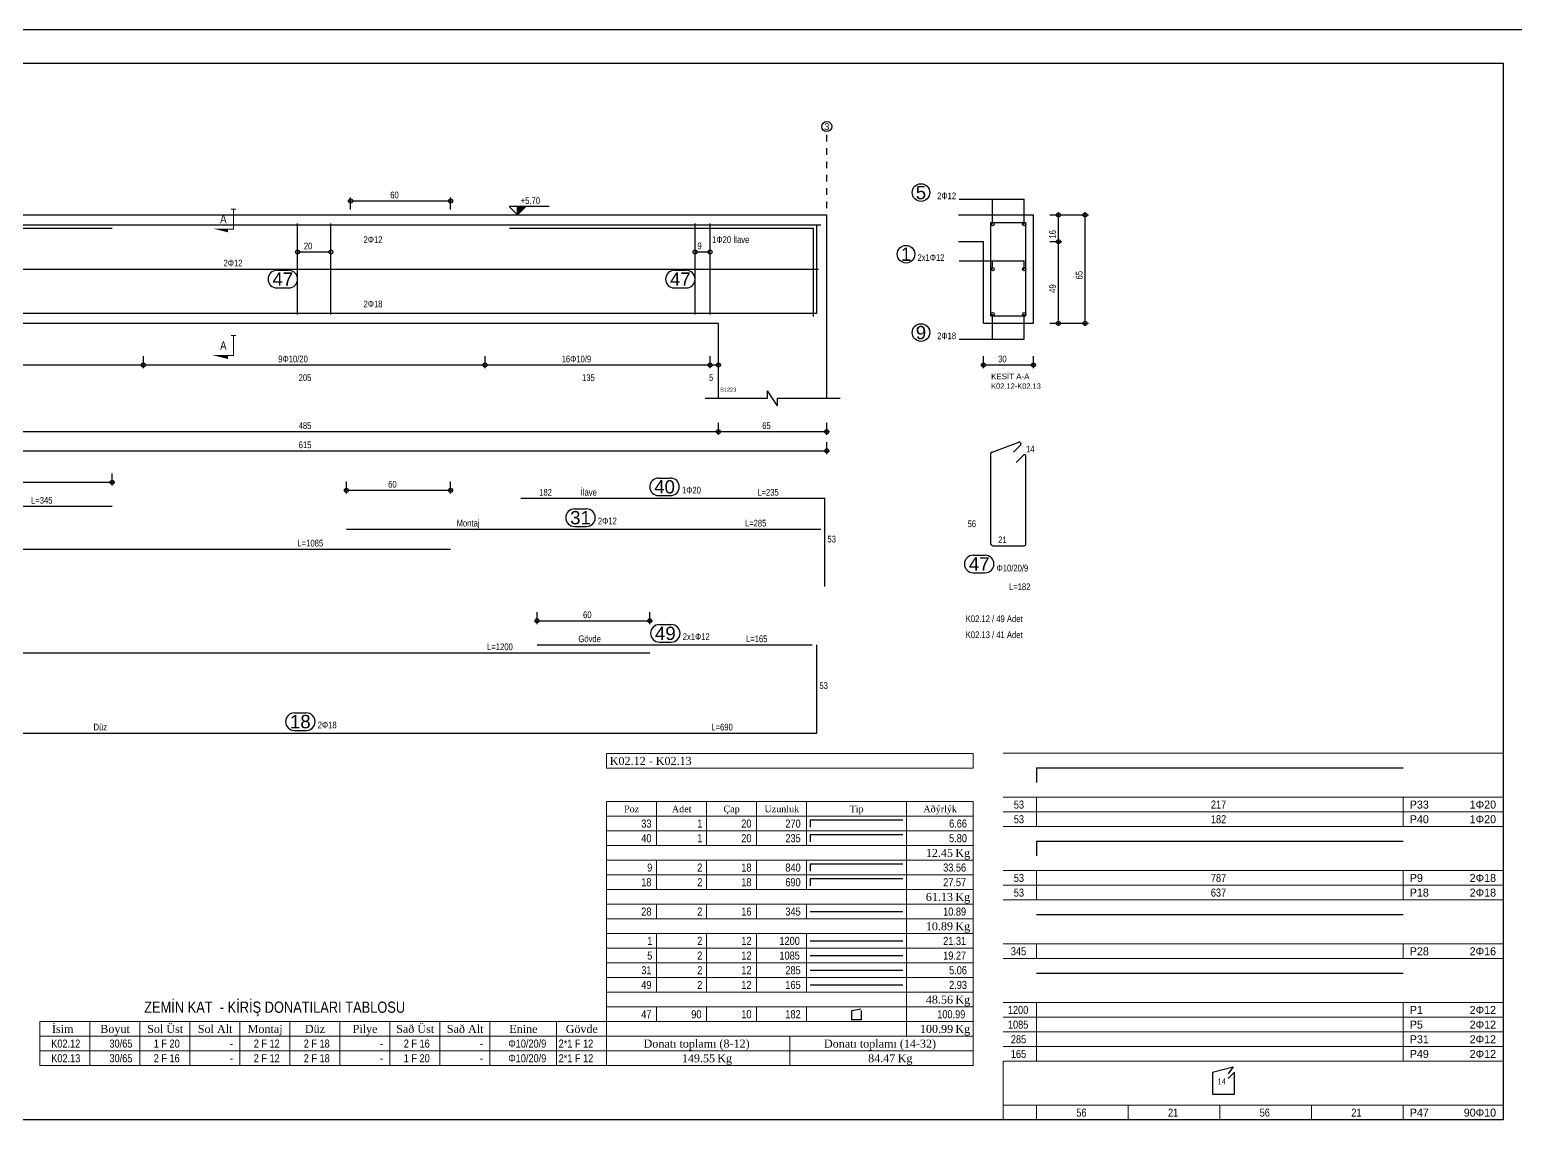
# Model space of a CAD drawing. Header units: metres. Extents: x 419734 to 420376, y 4564732 to 4565123.
# Drawn here: x 420020.98 to 420043.27, y 4564833.03 to 4564849.58 of the extents above; entities that cross this region are included whole.
import ezdxf
from ezdxf.enums import TextEntityAlignment as Align

# ---------------------------------------------------------------- set-up
doc = ezdxf.new("R2010")
doc.units = ezdxf.units.M
doc.linetypes.add('TRATTO-PUNTO', pattern=[1, 0.5, -0.25, 0, -0.25])
for name, color, linetype in [('Standart', 7, 'Continuous'), ('SW_ASSI', 7, 'TRATTO-PUNTO'), ('SW_DIM', 33, 'Continuous'), ('SW_MAGRONE', 2, 'Continuous'), ('SW_QUOTE', 1, 'Continuous'), ('SW_REINFORCEMENT', 7, 'Continuous'), ('SW_TESTI', 2, 'Continuous'), ('SW_Tondini', 1, 'Continuous'), ('SW_TXT_TESTI', 1, 'Continuous')]:
    doc.layers.add(name, color=color, linetype=linetype)
doc.styles.add('arial_1_18', font='arial.ttf', dxfattribs={"height": 0.2})
doc.styles.add('SWS', font='ARIALN.TTF')
doc.styles.add('symbol_1_18', font='symbol.ttf', dxfattribs={"height": 0.2})
doc.styles.add('times new roman_1_18', font='times.ttf', dxfattribs={"height": 0.2})

# ---------------------------------------------------------------- blocks, each defined once
blk = doc.blocks.new('*U1605')
at = {"layer": 'SW_QUOTE'}
blk.add_hatch(color=1, dxfattribs=at).paths.add_polyline_path([(0.25, 0.25), (0, 0.25), (0, 0)])
at = {"layer": 'SW_QUOTE', "color": 1}
for p, q in [((0.95, 0.25), (-0.25, 0.25)), ((-0.25, 0.25), (0, 0)), ((-0.25, 0), (0.25, 0)), ((0, 0), (0, 0.25)), ((0.25, 0.25), (0, 0))]:
    blk.add_line(p, q, dxfattribs=at)
at = {"layer": 'SW_QUOTE', "color": 2, "style": 'SWS'}
blk.add_attdef('QUOTA', (0.1, 0.33), '', height=0.2, dxfattribs=at)
blk = doc.blocks.new('*U1603')
at = {"layer": 'SW_QUOTE', "const_width": 0.0003}
blk.add_lwpolyline([(0, 0), (0, -0.006), (-0.00159, -0.006)], dxfattribs=at)
at = {"layer": 'SW_QUOTE', "const_width": 0.0003, "flags": 128}
blk.add_lwpolyline([(0.00075, 0), (-0.00075, 0)], dxfattribs=at)
at = {"layer": 'SW_QUOTE'}
blk.add_solid([(-0.00159, -0.00585), (-0.00159, -0.00701), (-0.00624, -0.00585)], dxfattribs=at)
at = {"layer": 'SW_TESTI', "style": 'SWS'}
for tag, p in [('RIF_DOC_SEC', (0.0055, -0.003)), ('RIF_DOC', (0.0025, -0.003))]:
    blk.add_attdef(tag, text='', height=0.002, rotation=90, dxfattribs=at).set_placement(p, align=Align.MIDDLE)
at = {"layer": 'SW_TESTI', "color": 3, "style": 'SWS'}
blk.add_attdef('SEZ', text='', height=0.0025, dxfattribs=at).set_placement((-0.003, -0.003), align=Align.MIDDLE)

msp = doc.modelspace()

# ---------------------------------------------------------------- linework, layer by layer
at = {"color": 0, "linetype": 'Continuous'}
msp.add_circle((420032.93818, 4564848.12616), 0.075, dxfattribs=at)
at = {"layer": 'Standart', "color": 2}
msp.add_lwpolyline([(420281.38267, 4564849.57907), (419805.78267, 4564849.57907), (419805.78267, 4564807.5324), (420281.38267, 4564807.5324)], dxfattribs=at)
msp.add_lwpolyline([(419995.13267, 4564849.07907), (420043.08267, 4564849.07907), (420043.08267, 4564833.22712), (419995.13267, 4564833.22712)], close=True, dxfattribs=at)
at = {"layer": 'Standart', "color": 1, "linetype": 'Continuous', "lineweight": 5}
for points in [[(420029.63381, 4564838.72235), (420035.13381, 4564838.72235)], [(420029.63381, 4564838.50235), (420029.63381, 4564838.72235)], [(420035.13381, 4564838.72235), (420035.13381, 4564838.50235)], [(420035.58267, 4564838.72712), (420043.08267, 4564838.72712)], [(420035.13381, 4564838.50235), (420029.63381, 4564838.50235)], [(420029.63381, 4564838.00235), (420029.63381, 4564834.04235)], [(420029.63381, 4564838.00235), (420035.13381, 4564838.00235)], [(420030.38381, 4564838.00235), (420030.38381, 4564837.34235)], [(420031.13381, 4564838.00235), (420031.13381, 4564837.34235)], [(420031.88381, 4564838.00235), (420031.88381, 4564837.34235)], [(420032.63381, 4564838.00235), (420032.63381, 4564837.34235)], [(420034.13381, 4564838.00235), (420034.13381, 4564834.48235)], [(420035.13381, 4564838.00235), (420035.13381, 4564834.04235)], [(420035.58267, 4564838.06712), (420043.08267, 4564838.06712)], [(420036.08267, 4564838.06712), (420036.08267, 4564837.62712)], [(420041.58267, 4564838.06712), (420041.58267, 4564837.62712)], [(420029.63381, 4564837.78235), (420035.13381, 4564837.78235)], [(420035.58267, 4564837.84712), (420043.08267, 4564837.84712)], [(420029.63381, 4564837.56235), (420035.13381, 4564837.56235)], [(420035.58267, 4564837.62712), (420043.08267, 4564837.62712)], [(420029.63381, 4564837.34235), (420035.13381, 4564837.34235)], [(420029.63381, 4564837.12235), (420035.13381, 4564837.12235)], [(420030.38381, 4564837.12235), (420030.38381, 4564836.68235)], [(420031.13381, 4564837.12235), (420031.13381, 4564836.68235)], [(420031.88381, 4564837.12235), (420031.88381, 4564836.68235)], [(420032.63381, 4564837.12235), (420032.63381, 4564836.68235)], [(420029.63381, 4564836.90235), (420035.13381, 4564836.90235)], [(420035.58267, 4564836.96712), (420043.08267, 4564836.96712)], [(420036.08267, 4564836.96712), (420036.08267, 4564836.52712)], [(420041.58267, 4564836.96712), (420041.58267, 4564836.52712)], [(420029.63381, 4564836.68235), (420035.13381, 4564836.68235)], [(420035.58267, 4564836.74712), (420043.08267, 4564836.74712)], [(420029.63381, 4564836.46235), (420035.13381, 4564836.46235)], [(420030.38381, 4564836.46235), (420030.38381, 4564836.24235)], [(420031.13381, 4564836.46235), (420031.13381, 4564836.24235)], [(420031.88381, 4564836.46235), (420031.88381, 4564836.24235)], [(420032.63381, 4564836.46235), (420032.63381, 4564836.24235)], [(420035.58267, 4564836.52712), (420043.08267, 4564836.52712)], [(420029.63381, 4564836.24235), (420035.13381, 4564836.24235)], [(420029.63381, 4564836.02235), (420035.13381, 4564836.02235)], [(420030.38381, 4564836.02235), (420030.38381, 4564835.14235)], [(420031.13381, 4564836.02235), (420031.13381, 4564835.14235)], [(420031.88381, 4564836.02235), (420031.88381, 4564835.14235)], [(420032.63381, 4564836.02235), (420032.63381, 4564835.14235)], [(420029.63381, 4564835.80235), (420035.13381, 4564835.80235)], [(420035.58267, 4564835.86712), (420043.08267, 4564835.86712)], [(420036.08267, 4564835.86712), (420036.08267, 4564835.64712)], [(420041.58267, 4564835.86712), (420041.58267, 4564835.64712)], [(420029.63381, 4564835.58235), (420035.13381, 4564835.58235)], [(420035.58267, 4564835.64712), (420043.08267, 4564835.64712)], [(420029.63381, 4564835.36235), (420035.13381, 4564835.36235)], [(420029.63381, 4564835.14235), (420035.13381, 4564835.14235)], [(420035.58267, 4564834.98712), (420043.08267, 4564834.98712)], [(420036.08267, 4564834.98712), (420036.08267, 4564834.10712)], [(420041.58267, 4564834.98712), (420041.58267, 4564834.10712)], [(420029.63381, 4564834.92235), (420035.13381, 4564834.92235)], [(420030.38381, 4564834.92235), (420030.38381, 4564834.70235)], [(420031.13381, 4564834.92235), (420031.13381, 4564834.70235)], [(420031.88381, 4564834.92235), (420031.88381, 4564834.70235)], [(420032.63381, 4564834.92235), (420032.63381, 4564834.70235)], [(420035.58267, 4564834.76712), (420043.08267, 4564834.76712)], [(420021.13381, 4564834.70235), (420021.13381, 4564834.04235)], [(420021.13381, 4564834.70235), (420035.13381, 4564834.70235)], [(420021.88381, 4564834.70235), (420021.88381, 4564834.04235)], [(420022.63381, 4564834.70235), (420022.63381, 4564834.04235)], [(420023.38381, 4564834.70235), (420023.38381, 4564834.04235)], [(420024.13381, 4564834.70235), (420024.13381, 4564834.04235)], [(420024.88381, 4564834.70235), (420024.88381, 4564834.04235)], [(420025.63381, 4564834.70235), (420025.63381, 4564834.04235)], [(420026.38381, 4564834.70235), (420026.38381, 4564834.04235)], [(420027.13381, 4564834.70235), (420027.13381, 4564834.04235)], [(420027.88381, 4564834.70235), (420027.88381, 4564834.04235)], [(420028.88381, 4564834.70235), (420028.88381, 4564834.04235)], [(420035.58267, 4564834.54712), (420043.08267, 4564834.54712)], [(420021.13381, 4564834.48235), (420035.13381, 4564834.48235)], [(420032.38381, 4564834.48235), (420032.38381, 4564834.04235)], [(420035.58267, 4564834.32712), (420043.08267, 4564834.32712)], [(420021.13381, 4564834.26235), (420035.13381, 4564834.26235)], [(420035.58267, 4564834.10712), (420035.58267, 4564833.22712)], [(420035.58267, 4564834.10712), (420043.08267, 4564834.10712)], [(420043.08267, 4564834.10712), (420043.08267, 4564833.22712)], [(420021.13381, 4564834.04235), (420035.13381, 4564834.04235)], [(420035.58267, 4564833.44712), (420043.08267, 4564833.44712)], [(420036.08267, 4564833.44712), (420036.08267, 4564833.22712)], [(420037.45767, 4564833.44712), (420037.45767, 4564833.22712)], [(420038.83267, 4564833.44712), (420038.83267, 4564833.22712)], [(420040.20767, 4564833.44712), (420040.20767, 4564833.22712)], [(420041.58267, 4564833.44712), (420041.58267, 4564833.22712)], [(420035.58267, 4564833.22712), (420043.08267, 4564833.22712)]]:
    msp.add_lwpolyline(points, dxfattribs=at)
at = {"layer": 'SW_ASSI', "ltscale": 0.2}
msp.add_lwpolyline([(420032.93818, 4564844.30116), (420032.93818, 4564848.05116)], dxfattribs=at)
at = {"layer": 'SW_DIM', "ltscale": 0.5}
for points in [[(420025.79651, 4564846.88116), (420025.79651, 4564847.06116)], [(420027.29651, 4564846.88116), (420027.29651, 4564847.06116)], [(420034.92627, 4564847.03866), (420035.90127, 4564847.03866)], [(420035.42627, 4564846.66366), (420035.42627, 4564847.03866)], [(420035.90127, 4564846.66366), (420035.90127, 4564847.03866)], [(420025.75651, 4564847.01116), (420027.33651, 4564847.01116)], [(420036.28377, 4564846.80116), (420036.86377, 4564846.80116)], [(420036.41377, 4564845.13616), (420036.41377, 4564846.84116)], [(420036.81377, 4564845.13616), (420036.81377, 4564846.84116)], [(420036.28377, 4564846.40116), (420036.46377, 4564846.40116)], [(420025.00068, 4564846.24616), (420025.50068, 4564846.24616)], [(420030.96318, 4564846.24616), (420031.18818, 4564846.24616)], [(420034.92627, 4564846.11366), (420035.90127, 4564846.11366)], [(420035.42627, 4564845.98866), (420035.42627, 4564846.11366)], [(420035.90127, 4564845.98866), (420035.90127, 4564846.11366)], [(420035.42627, 4564844.93866), (420035.42627, 4564845.31366)], [(420035.90127, 4564844.93866), (420035.90127, 4564845.31366)], [(420036.28377, 4564845.17616), (420036.86377, 4564845.17616)], [(420034.92627, 4564844.93866), (420035.90127, 4564844.93866)], [(420022.68818, 4564844.50116), (420022.68818, 4564844.68116)], [(420027.81318, 4564844.50116), (420027.81318, 4564844.68116)], [(420031.18818, 4564844.50116), (420031.18818, 4564844.68116)], [(420031.31318, 4564844.50116), (420031.31318, 4564844.68116)], [(420035.28877, 4564844.50116), (420035.28877, 4564844.68116)], [(420036.03877, 4564844.50116), (420036.03877, 4564844.68116)], [(420019.14818, 4564844.55116), (420031.35318, 4564844.55116)], [(420035.24877, 4564844.55116), (420036.07877, 4564844.55116)], [(420032.05068, 4564844.05116), (420032.05068, 4564844.16366)], [(420032.20068, 4564843.93866), (420032.05068, 4564844.16366)], [(420031.11318, 4564844.05116), (420032.05068, 4564844.05116)], [(420032.20068, 4564843.93866), (420032.20068, 4564844.05116)], [(420032.20068, 4564844.05116), (420033.13818, 4564844.05116)], [(420031.31318, 4564843.50116), (420031.31318, 4564843.68116)], [(420032.93818, 4564843.50116), (420032.93818, 4564843.68116)], [(420000.02318, 4564843.55116), (420032.97818, 4564843.55116)], [(420000.02318, 4564843.26316), (420032.97818, 4564843.26316)], [(420032.93818, 4564843.21316), (420032.93818, 4564843.39316)], [(420013.55443, 4564842.79116), (420022.25943, 4564842.79116)], [(420022.21943, 4564842.74116), (420022.21943, 4564842.92116)], [(420025.73401, 4564842.62116), (420025.73401, 4564842.80116)], [(420027.29651, 4564842.62116), (420027.29651, 4564842.80116)], [(420025.69401, 4564842.67116), (420027.33651, 4564842.67116)], [(420028.59218, 4564840.66366), (420028.59218, 4564840.84366)], [(420030.28418, 4564840.66366), (420030.28418, 4564840.84366)], [(420028.55218, 4564840.71366), (420030.32418, 4564840.71366)]]:
    msp.add_lwpolyline(points, dxfattribs=at)
for centre in [(420025.79651, 4564847.01116), (420027.29651, 4564847.01116), (420036.41377, 4564846.80116), (420036.81377, 4564846.80116), (420036.41377, 4564846.40116), (420025.00068, 4564846.24616), (420025.50068, 4564846.24616), (420030.96318, 4564846.24616), (420031.18818, 4564846.24616), (420036.41377, 4564845.17616), (420036.81377, 4564845.17616), (420022.68818, 4564844.55116), (420027.81318, 4564844.55116), (420031.18818, 4564844.55116), (420031.31318, 4564844.55116), (420035.28877, 4564844.55116), (420036.03877, 4564844.55116), (420031.31318, 4564843.55116), (420032.93818, 4564843.55116), (420032.93818, 4564843.26316), (420022.21943, 4564842.79116), (420025.73401, 4564842.67116), (420027.29651, 4564842.67116), (420028.59218, 4564840.71366), (420030.28418, 4564840.71366)]:
    msp.add_circle(centre, 0.03, dxfattribs=at)
at = {"layer": 'SW_MAGRONE'}
for points in [[(420000.06318, 4564846.80117), (420032.93818, 4564846.80117)], [(420032.93818, 4564844.05116), (420032.93818, 4564846.80117)], [(420034.91377, 4564846.80116), (420036.03877, 4564846.80116)], [(420036.03877, 4564845.17616), (420036.03877, 4564846.80116)], [(420034.91377, 4564846.40116), (420035.28877, 4564846.40116)], [(420035.28877, 4564845.17616), (420035.28877, 4564846.40116)], [(420019.18818, 4564845.17616), (420031.31318, 4564845.17616)], [(420031.31318, 4564844.05116), (420031.31318, 4564845.17616)], [(420035.28877, 4564845.17616), (420036.03877, 4564845.17616)]]:
    msp.add_lwpolyline(points, dxfattribs=at)
at = {"layer": 'SW_REINFORCEMENT', "color": 7, "ltscale": 0.05, "flags": 128}
for points in [[(420000.16318, 4564846.65116), (420032.85068, 4564846.65116)], [(420013.59443, 4564846.60116), (420022.21943, 4564846.60116)], [(420025.00068, 4564845.30616), (420025.00068, 4564846.67116)], [(420025.50068, 4564845.30616), (420025.50068, 4564846.67116)], [(420028.18193, 4564846.60116), (420032.73818, 4564846.60116)], [(420030.96318, 4564845.30616), (420030.96318, 4564846.67116)], [(420031.18818, 4564845.30616), (420031.18818, 4564846.67116)], [(420032.73818, 4564845.27616), (420032.73818, 4564846.60116)], [(420032.78818, 4564845.32616), (420032.78818, 4564846.65116)], [(420035.40127, 4564846.68866), (420035.92627, 4564846.68866)], [(420035.40127, 4564845.28866), (420035.40127, 4564846.68866)], [(420035.92627, 4564845.28866), (420035.92627, 4564846.68866)], [(420000.18818, 4564845.98866), (420032.81318, 4564845.98866)], [(420000.21318, 4564845.32616), (420032.78818, 4564845.32616)], [(420035.40127, 4564845.28866), (420035.92627, 4564845.28866)], [(420035.41805, 4564843.24477), (420035.81818, 4564843.39041)], [(420035.74065, 4564843.24413), (420035.84493, 4564843.34841)], [(420035.40127, 4564841.86416), (420035.40127, 4564843.22081)], [(420035.77778, 4564843.09017), (420035.88274, 4564843.19513)], [(420035.92627, 4564841.86416), (420035.92627, 4564843.1771)], [(420013.59443, 4564842.43116), (420022.21943, 4564842.43116)], [(420028.35193, 4564842.55116), (420032.90818, 4564842.55116)], [(420032.90818, 4564841.22616), (420032.90818, 4564842.55116)], [(420025.73401, 4564842.08845), (420032.85068, 4564842.08845)], [(420000.16318, 4564841.78871), (420027.29651, 4564841.78871)], [(420035.42677, 4564841.83866), (420035.90077, 4564841.83866)], [(420028.59218, 4564840.35366), (420032.71718, 4564840.35366)], [(420032.78818, 4564839.02932), (420032.78818, 4564840.35432)], [(420000.28418, 4564840.23366), (420030.28418, 4564840.23366)], [(420016.86318, 4564839.02932), (420032.78818, 4564839.02932)], [(420036.08267, 4564838.50712), (420036.08267, 4564838.28712)], [(420036.08267, 4564838.50712), (420041.58267, 4564838.50712)], [(420032.68881, 4564837.72735), (420032.68881, 4564837.61735)], [(420032.68881, 4564837.72735), (420034.07881, 4564837.72735)], [(420032.68881, 4564837.50735), (420032.68881, 4564837.39735)], [(420032.68881, 4564837.50735), (420034.07881, 4564837.50735)], [(420036.08267, 4564837.40712), (420036.08267, 4564837.18712)], [(420036.08267, 4564837.40712), (420041.58267, 4564837.40712)], [(420032.68881, 4564837.06735), (420032.68881, 4564836.95735)], [(420032.68881, 4564837.06735), (420034.07881, 4564837.06735)], [(420032.68881, 4564836.84735), (420032.68881, 4564836.73735)], [(420032.68881, 4564836.84735), (420034.07881, 4564836.84735)], [(420032.68881, 4564836.35235), (420034.07881, 4564836.35235)], [(420036.08267, 4564836.30712), (420041.58267, 4564836.30712)], [(420032.68881, 4564835.91235), (420034.07881, 4564835.91235)], [(420032.68881, 4564835.69235), (420034.07881, 4564835.69235)], [(420032.68881, 4564835.47235), (420034.07881, 4564835.47235)], [(420036.08267, 4564835.42712), (420041.58267, 4564835.42712)], [(420032.68881, 4564835.25235), (420034.07881, 4564835.25235)], [(420033.31506, 4564834.86735), (420033.44912, 4564834.89485)], [(420033.31506, 4564834.72985), (420033.31506, 4564834.86735)], [(420033.45256, 4564834.86735), (420033.45256, 4564834.72985)], [(420033.45256, 4564834.72985), (420033.31506, 4564834.72985)], [(420038.72267, 4564833.94212), (420039.03617, 4564834.02462)], [(420038.72267, 4564833.94212), (420038.72267, 4564833.61212)], [(420039.05267, 4564833.94212), (420038.95933, 4564833.84878)], [(420039.03617, 4564834.02462), (420038.96046, 4564833.91649)], [(420039.05267, 4564833.61212), (420039.05267, 4564833.94212)], [(420038.72267, 4564833.61212), (420039.05267, 4564833.61212)]]:
    msp.add_lwpolyline(points, dxfattribs=at)
at = {"layer": 'SW_REINFORCEMENT', "color": 7, "ltscale": 0.05}
for centre, start, end in [((420035.42677, 4564843.22081), 110, 180), ((420035.8269, 4564843.36644), 315, 110), ((420035.90077, 4564843.1771), 0, 135), ((420035.42677, 4564841.86416), 180, 270), ((420035.90077, 4564841.86416), 270, 0)]:
    msp.add_arc(centre, 0.0255, start, end, dxfattribs=at)
at = {"layer": 'SW_Tondini'}
for centre in [(420035.42627, 4564846.66366), (420035.90127, 4564846.66366), (420035.42627, 4564845.98866), (420035.90127, 4564845.98866), (420035.42627, 4564845.31366), (420035.90127, 4564845.31366)]:
    msp.add_circle(centre, 0.025, dxfattribs=at)
at = {"layer": 'SW_TXT_TESTI', "flags": 128}
for points in [[(420024.68991, 4564845.97034), (420024.86868, 4564845.97034)], [(420030.65241, 4564845.97034), (420030.83118, 4564845.97034)], [(420024.68991, 4564845.70634), (420024.86868, 4564845.70634)], [(420030.65241, 4564845.70634), (420030.83118, 4564845.70634)], [(420030.41608, 4564842.85516), (420030.59485, 4564842.85516)], [(420030.41608, 4564842.59116), (420030.59485, 4564842.59116)], [(420029.15519, 4564842.39245), (420029.33395, 4564842.39245)], [(420029.15519, 4564842.12845), (420029.33395, 4564842.12845)], [(420035.13515, 4564841.69785), (420035.31391, 4564841.69785)], [(420035.13515, 4564841.43385), (420035.31391, 4564841.43385)], [(420030.42777, 4564840.65766), (420030.60653, 4564840.65766)], [(420030.42777, 4564840.39366), (420030.60653, 4564840.39366)], [(420024.95277, 4564839.33332), (420025.13153, 4564839.33332)], [(420024.95277, 4564839.06932), (420025.13153, 4564839.06932)]]:
    msp.add_lwpolyline(points, dxfattribs=at)
at = {"layer": 'SW_TXT_TESTI'}
for centre in [(420034.35105, 4564847.13692), (420034.12696, 4564846.21192), (420034.35105, 4564845.03692)]:
    msp.add_circle(centre, 0.132, dxfattribs=at)
for centre, start, end in [((420024.68991, 4564845.83834), 90, 270), ((420024.86868, 4564845.83834), 270, 90), ((420030.65241, 4564845.83834), 90, 270), ((420030.83118, 4564845.83834), 270, 90), ((420030.41608, 4564842.72316), 90, 270), ((420030.59485, 4564842.72316), 270, 90), ((420029.15519, 4564842.26045), 90, 270), ((420029.33395, 4564842.26045), 270, 90), ((420035.13515, 4564841.56585), 90, 270), ((420035.31391, 4564841.56585), 270, 90), ((420030.42777, 4564840.52566), 90, 270), ((420030.60653, 4564840.52566), 270, 90), ((420024.95277, 4564839.20132), 90, 270), ((420025.13153, 4564839.20132), 270, 90)]:
    msp.add_arc(centre, 0.132, start, end, dxfattribs=at)

# ---------------------------------------------------------------- block references
ref = msp.add_blockref('*U1605', (420028.29816, 4564846.80117), dxfattribs=dict(xscale=0.5, yscale=0.5, zscale=0.5))
ref.add_attrib('QUOTA', '+5.70', (420028.34816, 4564846.96617), dxfattribs={"layer": 'SW_QUOTE', "color": 2, "height": 0.1, "style": 'SWS', "flags": 4})
ref = msp.add_blockref('*U1603', (420024.03818, 4564846.88993), dxfattribs=dict(xscale=50, yscale=50, zscale=50))
ref.add_attrib('SEZ', 'A', dxfattribs={"layer": 'SW_TESTI', "color": 3, "height": 0.125, "style": 'SWS'}).set_placement((420023.88818, 4564846.73993), align=Align.MIDDLE)
ref = msp.add_blockref('*U1603', (420024.03818, 4564844.99094), dxfattribs=dict(xscale=50, yscale=50, zscale=50))
ref.add_attrib('SEZ', 'A', dxfattribs={"layer": 'SW_TESTI', "color": 3, "height": 0.125, "style": 'SWS'}).set_placement((420023.88818, 4564844.84094), align=Align.MIDDLE)

# ---------------------------------------------------------------- texts
at = {"color": 0, "linetype": 'Continuous', "style": 'arial_1_18'}
msp.add_text('3', height=0.10125, dxfattribs=at).set_placement((420032.89885, 4564848.07384))
at = {"layer": 'Standart', "color": 3, "linetype": 'Continuous', "lineweight": 5, "style": 'arial_1_18'}
for s, p in [('5', (420034.27336, 4564847.03692)), ('1', (420034.04927, 4564846.11192)), ('47', (420024.62391, 4564845.73834)), ('47', (420030.58641, 4564845.73834)), ('9', (420034.27336, 4564844.93692)), ('40', (420030.35008, 4564842.62316)), ('31', (420029.08919, 4564842.16045)), ('47', (420035.06915, 4564841.46585)), ('49', (420030.36177, 4564840.42566)), ('18', (420024.88677, 4564839.10132))]:
    msp.add_text(s, height=0.2, dxfattribs=at).set_placement(p)
at = {"layer": 'Standart', "color": 5, "linetype": 'Continuous', "lineweight": -3}
for s, style, p in [('K02.12 - K02.13', 'times new roman_1_18', (420029.68381, 4564838.55235)), ('R33', 'symbol_1_18', (420041.68267, 4564837.89712)), ('1F20', 'symbol_1_18', (420042.58115, 4564837.89712)), ('R40', 'symbol_1_18', (420041.68267, 4564837.67712)), ('1F20', 'symbol_1_18', (420042.58115, 4564837.67712)), ('R9', 'symbol_1_18', (420041.68267, 4564836.79712)), ('2F18', 'symbol_1_18', (420042.58115, 4564836.79712)), ('R18', 'symbol_1_18', (420041.68267, 4564836.57712)), ('2F18', 'symbol_1_18', (420042.58115, 4564836.57712)), ('R28', 'symbol_1_18', (420041.68267, 4564835.69712)), ('2F16', 'symbol_1_18', (420042.58115, 4564835.69712)), ('R1', 'symbol_1_18', (420041.68267, 4564834.81712)), ('2F12', 'symbol_1_18', (420042.58115, 4564834.81712)), ('İsim', 'times new roman_1_18', (420021.31673, 4564834.53235)), ('Boyut', 'times new roman_1_18', (420022.04189, 4564834.53235)), ('Sol Üst', 'times new roman_1_18', (420022.74514, 4564834.53235)), ('Sol Alt', 'times new roman_1_18', (420023.50496, 4564834.53235)), ('Montaj', 'times new roman_1_18', (420024.25251, 4564834.53235)), ('Düz', 'times new roman_1_18', (420025.11102, 4564834.53235)), ('Pilye', 'times new roman_1_18', (420025.82645, 4564834.53235)), ('Sað Üst', 'times new roman_1_18', (420026.48041, 4564834.53235)), ('Sað Alt', 'times new roman_1_18', (420027.24023, 4564834.53235)), ('Enine', 'times new roman_1_18', (420028.17681, 4564834.53235)), ('Gövde', 'times new roman_1_18', (420029.02225, 4564834.53235)), ('R5', 'symbol_1_18', (420041.68267, 4564834.59712)), ('2F12', 'symbol_1_18', (420042.58115, 4564834.59712)), ('R31', 'symbol_1_18', (420041.68267, 4564834.37712)), ('2F12', 'symbol_1_18', (420042.58115, 4564834.37712)), ('R49', 'symbol_1_18', (420041.68267, 4564834.15712)), ('2F12', 'symbol_1_18', (420042.58115, 4564834.15712)), ('R47', 'symbol_1_18', (420041.68267, 4564833.27712)), ('90F10', 'symbol_1_18', (420042.49245, 4564833.27712))]:
    msp.add_text(s, height=0.12, dxfattribs=dict(at, style=style)).set_placement(p)
at = {"layer": 'Standart', "color": 5, "linetype": 'Continuous', "lineweight": 5, "style": 'times new roman_1_18'}
for s, height, p in [('Poz', 0.1, (420029.89793, 4564837.84235)), ('Adet', 0.1, (420030.61511, 4564837.84235)), ('Çap', 0.1, (420031.38974, 4564837.84235)), ('Uzunluk', 0.1, (420032.00415, 4564837.84235)), ('Tip', 0.1, (420033.28111, 4564837.84235)), ('Aðýrlýk', 0.1, (420034.38733, 4564837.84235)), ('12.45', 0.12, (420034.42414, 4564837.17235)), ('Kg', 0.12, (420034.86699, 4564837.17235)), ('61.13', 0.12, (420034.42414, 4564836.51235)), ('Kg', 0.12, (420034.86699, 4564836.51235)), ('10.89', 0.12, (420034.42414, 4564836.07235)), ('Kg', 0.12, (420034.86699, 4564836.07235)), ('48.56', 0.12, (420034.42414, 4564834.97235)), ('Kg', 0.12, (420034.86699, 4564834.97235)), ('100.99', 0.12, (420034.33537, 4564834.53235)), ('Kg', 0.12, (420034.86699, 4564834.53235)), ('Donatı toplamı (8-12)', 0.12, (420030.19061, 4564834.31235)), ('Donatı toplamı (14-32)', 0.12, (420032.89623, 4564834.31235)), ('149.55', 0.12, (420030.76469, 4564834.09235)), ('Kg', 0.12, (420031.2963, 4564834.09235)), ('84.47', 0.12, (420033.55907, 4564834.09235)), ('Kg', 0.12, (420034.00191, 4564834.09235))]:
    msp.add_text(s, height=height, dxfattribs=at).set_placement(p)
at = {"layer": 'SW_DIM', "ltscale": 0.5}
for s, height, style, p in [('60', 0.1, 'SWS', (420026.39113, 4564847.05116)), ('20', 0.1, 'SWS', (420025.0953, 4564846.28616)), ('9', 0.1, 'SWS', (420030.99799, 4564846.28616)), ('30', 0.1, 'SWS', (420035.50839, 4564844.59116)), ('205', 0.1, 'SWS', (420025.0176, 4564844.31116)), ('135', 0.1, 'SWS', (420029.2676, 4564844.31116)), ('5', 0.1, 'SWS', (420031.17299, 4564844.31116)), ('KESİT A-A', 0.085, 'arial_1_18', (420035.40377, 4564844.33616)), ('S1223', 0.06, 'arial_1_18', (420031.33818, 4564844.15116)), ('K02.12-K02.13', 0.08, 'arial_1_18', (420035.40377, 4564844.19383)), ('485', 0.1, 'SWS', (420025.0176, 4564843.59116)), ('65', 0.1, 'SWS', (420031.9703, 4564843.59116)), ('615', 0.1, 'SWS', (420025.0176, 4564843.30316)), ('14', 0.1, 'SWS', (420035.92627, 4564843.23866)), ('60', 0.1, 'SWS', (420026.35988, 4564842.71116)), ('182', 0.1, 'SWS', (420028.6253, 4564842.59116)), ('İlave', 0.1, 'SWS', (420029.24771, 4564842.59116)), ('L=235', 0.1, 'SWS', (420031.89565, 4564842.59116)), ('Montaj', 0.1, 'SWS', (420027.38615, 4564842.12845)), ('L=285', 0.1, 'SWS', (420031.71013, 4564842.12845)), ('56', 0.1, 'SWS', (420035.0505, 4564842.11866)), ('L=1085', 0.1, 'SWS', (420024.99975, 4564841.82871)), ('53', 0.1, 'SWS', (420032.94818, 4564841.88866)), ('21', 0.1, 'SWS', (420035.50839, 4564841.87866)), ('60', 0.1, 'SWS', (420029.2828, 4564840.75366))]:
    msp.add_text(s, height=height, dxfattribs=dict(at, style=style)).set_placement(p)
at = {"layer": 'SW_DIM', "ltscale": 0.5, "style": 'SWS'}
for s, p in [('16', (420036.37377, 4564846.44578)), ('65', (420036.77377, 4564845.83328)), ('49', (420036.37377, 4564845.63328))]:
    msp.add_text(s, height=0.1, rotation=90, dxfattribs=at).set_placement(p)
at = {"layer": 'SW_TXT_TESTI', "style": 'SWS'}
for s, p in [('2Φ12', (420034.59413, 4564847.03692)), ('2Φ12', (420025.99068, 4564846.38116)), ('1Φ20 İlave', (420031.21921, 4564846.38116)), ('2Φ12', (420023.89065, 4564846.02866)), ('2x1Φ12', (420034.29896, 4564846.11192)), ('2Φ18', (420025.99068, 4564845.41616)), ('2Φ18', (420034.59413, 4564844.93692)), ('9Φ10/20', (420024.71199, 4564844.59116)), ('16Φ10/9', (420028.96199, 4564844.59116)), ('L=345', (420021.00347, 4564842.47116)), ('1Φ20', (420030.76674, 4564842.62316)), ('2Φ12', (420029.50584, 4564842.16045)), ('Φ10/20/9', (420035.48581, 4564841.45385)), ('L=182', (420035.67099, 4564841.17385)), ('K02.12 / 49 Adet', (420035.02247, 4564840.69385)), ('K02.13 / 41 Adet', (420035.02247, 4564840.45385)), ('L=1200', (420027.84408, 4564840.27366)), ('Gövde', (420029.21284, 4564840.39366)), ('2x1Φ12', (420030.77843, 4564840.42566)), ('L=165', (420031.72622, 4564840.39366)), ('53', (420032.82818, 4564839.69182)), ('Düz', (420021.9402, 4564839.06932)), ('2Φ18', (420025.30343, 4564839.10132)), ('L=690', (420031.20722, 4564839.06932))]:
    msp.add_text(s, height=0.1, dxfattribs=at).set_placement(p)
at = {"layer": 'SW_TXT_TESTI', "linetype": 'Continuous', "lineweight": -3, "style": 'SWS'}
for s, height, p in [('53', 0.12, (420035.7439, 4564837.89712)), ('217', 0.12, (420038.69951, 4564837.89712)), ('53', 0.12, (420035.7439, 4564837.67712)), ('182', 0.12, (420038.69951, 4564837.67712)), ('53', 0.12, (420035.7439, 4564836.79712)), ('787', 0.12, (420038.69951, 4564836.79712)), ('53', 0.12, (420035.7439, 4564836.57712)), ('637', 0.12, (420038.69951, 4564836.57712)), ('345', 0.12, (420035.69951, 4564835.69712)), ('ZEMİN KAT  - KİRİŞ DONATILARI TABLOSU', 0.168, (420022.70076, 4564834.83435)), ('1200', 0.12, (420035.65513, 4564834.81712)), ('1085', 0.12, (420035.65513, 4564834.59712)), ('K02.12', 0.12, (420021.30628, 4564834.31235)), ('30/65', 0.12, (420022.17968, 4564834.31235)), ('1 F 20', 0.12, (420022.84359, 4564834.31235)), ('-', 0.12, (420023.98642, 4564834.31235)), ('2 F 12', 0.12, (420024.34359, 4564834.31235)), ('2 F 18', 0.12, (420025.09359, 4564834.31235)), ('-', 0.12, (420026.23642, 4564834.31235)), ('2 F 16', 0.12, (420026.59359, 4564834.31235)), ('-', 0.12, (420027.73642, 4564834.31235)), ('Φ10/20/9', 0.12, (420028.16173, 4564834.31235)), ('2*1 F 12', 0.12, (420028.9162, 4564834.31235)), ('285', 0.12, (420035.69951, 4564834.37712)), ('K02.13', 0.12, (420021.30628, 4564834.09235)), ('30/65', 0.12, (420022.17968, 4564834.09235)), ('2 F 16', 0.12, (420022.84359, 4564834.09235)), ('-', 0.12, (420023.98642, 4564834.09235)), ('2 F 12', 0.12, (420024.34359, 4564834.09235)), ('2 F 18', 0.12, (420025.09359, 4564834.09235)), ('-', 0.12, (420026.23642, 4564834.09235)), ('1 F 20', 0.12, (420026.59359, 4564834.09235)), ('-', 0.12, (420027.73642, 4564834.09235)), ('Φ10/20/9', 0.12, (420028.16173, 4564834.09235)), ('2*1 F 12', 0.12, (420028.9162, 4564834.09235)), ('165', 0.12, (420035.69951, 4564834.15712)), ('14', 0.09, (420038.79942, 4564833.75878)), ('56', 0.12, (420036.6814, 4564833.27712)), ('21', 0.12, (420038.0564, 4564833.27712)), ('56', 0.12, (420039.4314, 4564833.27712)), ('21', 0.12, (420040.8064, 4564833.27712))]:
    msp.add_text(s, height=height, dxfattribs=at).set_placement(p)
at = {"layer": 'SW_TXT_TESTI', "linetype": 'Continuous', "lineweight": 5, "style": 'SWS'}
for s, p in [('33', (420030.15627, 4564837.61235)), ('1', (420030.99504, 4564837.61235)), ('20', (420031.65627, 4564837.61235)), ('270', (420032.31749, 4564837.61235)), ('6.66', (420034.77311, 4564837.61235)), ('40', (420030.15627, 4564837.39235)), ('1', (420030.99504, 4564837.39235)), ('20', (420031.65627, 4564837.39235)), ('235', (420032.31749, 4564837.39235)), ('5.80', (420034.77311, 4564837.39235)), ('9', (420030.24504, 4564836.95235)), ('2', (420030.99504, 4564836.95235)), ('18', (420031.65627, 4564836.95235)), ('840', (420032.31749, 4564836.95235)), ('33.56', (420034.68433, 4564836.95235)), ('18', (420030.15627, 4564836.73235)), ('2', (420030.99504, 4564836.73235)), ('18', (420031.65627, 4564836.73235)), ('690', (420032.31749, 4564836.73235)), ('27.57', (420034.68433, 4564836.73235)), ('28', (420030.15627, 4564836.29235)), ('2', (420030.99504, 4564836.29235)), ('16', (420031.65627, 4564836.29235)), ('345', (420032.31749, 4564836.29235)), ('10.89', (420034.68433, 4564836.29235)), ('1', (420030.24504, 4564835.85235)), ('2', (420030.99504, 4564835.85235)), ('12', (420031.65627, 4564835.85235)), ('1200', (420032.22872, 4564835.85235)), ('21.31', (420034.68433, 4564835.85235)), ('5', (420030.24504, 4564835.63235)), ('2', (420030.99504, 4564835.63235)), ('12', (420031.65627, 4564835.63235)), ('1085', (420032.22872, 4564835.63235)), ('19.27', (420034.68433, 4564835.63235)), ('31', (420030.15627, 4564835.41235)), ('2', (420030.99504, 4564835.41235)), ('12', (420031.65627, 4564835.41235)), ('285', (420032.31749, 4564835.41235)), ('5.06', (420034.77311, 4564835.41235)), ('49', (420030.15627, 4564835.19235)), ('2', (420030.99504, 4564835.19235)), ('12', (420031.65627, 4564835.19235)), ('165', (420032.31749, 4564835.19235)), ('2.93', (420034.77311, 4564835.19235)), ('47', (420030.15627, 4564834.75235)), ('90', (420030.90627, 4564834.75235)), ('10', (420031.65627, 4564834.75235)), ('182', (420032.31749, 4564834.75235)), ('100.99', (420034.59556, 4564834.75235))]:
    msp.add_text(s, height=0.12, dxfattribs=at).set_placement(p)

doc.saveas('drawing.dxf')
